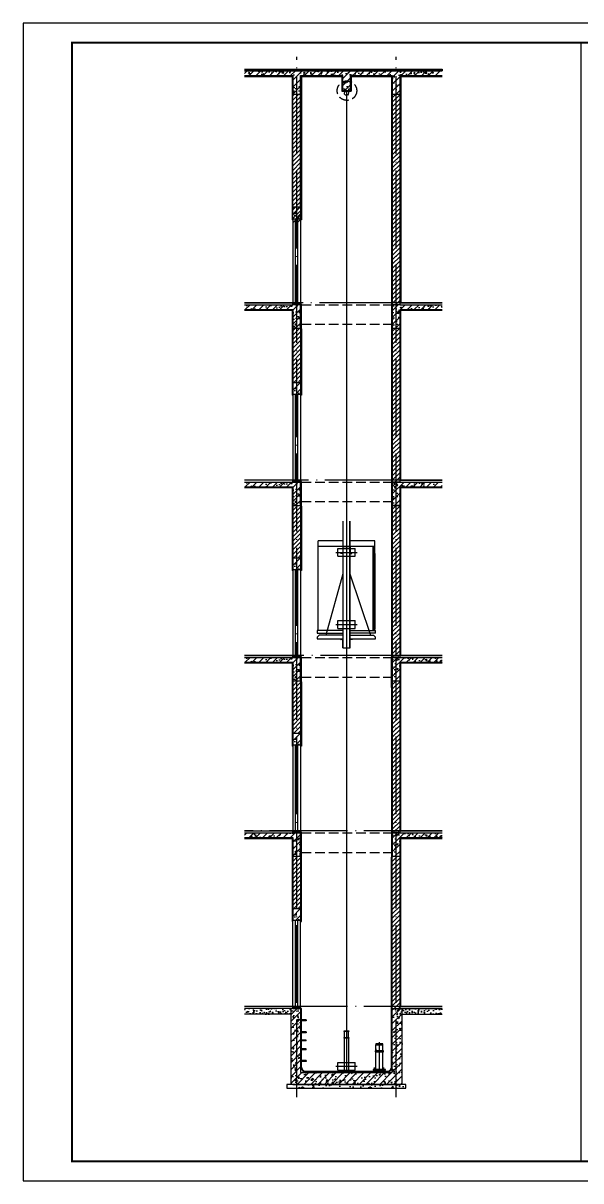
# Model space of a CAD drawing. Extents: x -1041549 to 749950, y -354245 to 17554.
# Drawn here: x 281977 to 296270, y -225679 to -195979 of the extents above; entities that cross this region are included whole.
import ezdxf

# ---------------------------------------------------------------- set-up
doc = ezdxf.new("R2010")
doc.units = 0
doc.header["$LTSCALE"] = 1000
doc.header["$MEASUREMENT"] = 0
doc.linetypes.add('DASH', pattern=[0.35, 0.25, -0.1])
doc.linetypes.add('DOTE', pattern=[2.42, 2, -0.2, 0.02, -0.2])
for name, color, linetype in [('AXIS', 3, 'Continuous'), ('DOTE', 1, 'Continuous'), ('FIT', 1, 'Continuous'), ('PUB_TITLE', 4, 'Continuous'), ('WALL', 4, 'Continuous'), ('WINDOW', 3, 'Continuous'), ('立面细线', 6, 'Continuous')]:
    doc.layers.add(name, color=color, linetype=linetype)
pattern_1 = [(45, (377179.43, -241658.64), (-88.38835, 88.38835), []), (50, (377179.43, -241658.64), (358.6301, -31.3761), [37.5, -412.5]), (355, (377179.43, -241658.64), (-69.3757, 376.096), [30, -330]), (100.4514, (377209.3, -241661.26), (289.2547, 344.7198), [31.8701, -350.571]), (46.1842, (377179.43, -241558.64), (533.6205, -82.7595), [56.25, -618.75]), (96.6356, (377223.9, -241565.54), (467.3314, 487.059), [47.805, -525.8565]), (351.1842, (377179.4, -241558.64), (467.331, 487.0593), [45, -495]), (21, (377229.43, -241583.64), (298.4535, -201.3094), [37.5, -412.5]), (326, (377229.43, -241583.64), (121.6577, 362.575), [30, -330]), (71.4514, (377254.3, -241600.42), (420.1113, 161.2652), [31.8701, -350.571]), (37.5, (377179.43, -241658.64), (6.07993, 166.44693), [0, -326, 0, -335, 0, -331.25]), (7.5, (377179.43, -241658.64), (131.53477, 197.20586), [0, -191, 0, -318.5, 0, -126.25]), (327.5, (377067.93, -241658.64), (266.91122, -11.27744), [0, -125, 0, -390, 0, -517.5]), (317.5, (377017.93, -241658.64), (291.5931, 50.0525), [0, -162.5, 0, -259, 0, -367.5])]

# ---------------------------------------------------------------- blocks, each defined once
blk = doc.blocks.new('DG')
at = {"color": 6}
for p, q in [((62793, 8966), (62793, 8869)), ((62895, 8966), (62895, 8869))]:
    blk.add_line(p, q, dxfattribs=at)
for points in [[(62744, 8966), (62793, 8966)], [(62895, 8966), (62944, 8966)]]:
    blk.add_lwpolyline(points, dxfattribs=at)
blk.add_arc((62844, 8861), 51.8, 170.669, 9.331, dxfattribs=at)
blk = doc.blocks.new('A$Ca592a504')
at = {"layer": 'FIT', "color": 1}
for p, q in [((753, 24375), (753, 12702)), ((663, 13318), (663, 10068)), ((670, 10068), (670, 13318)), ((836, 10068), (836, 13318)), ((843, 13318), (843, 10068)), ((25, 10518), (25, 12818)), ((663, 12818), (25, 12818)), ((1481, 12818), (843, 12818)), ((1481, 12468), (1481, 12818)), ((663, 12668), (25, 12668)), ((478, 12518), (1025, 12518)), ((528, 12418), (528, 12618)), ((528, 12618), (978, 12618)), ((613, 12488), (613, 12508)), ((618, 12508), (613, 12508)), ((663, 12488), (613, 12488)), ((618, 12493), (618, 12508)), ((656, 12493), (618, 12493)), ((850, 12668), (656, 12668)), ((656, 12668), (656, 12493)), ((843, 12663), (663, 12663)), ((753, 12702), (753, -788)), ((1481, 12668), (843, 12668)), ((843, 12488), (893, 12488)), ((850, 12668), (850, 12493)), ((850, 12493), (888, 12493)), ((888, 12493), (888, 12508)), ((888, 12508), (893, 12508)), ((893, 12488), (893, 12508)), ((978, 12418), (978, 12618)), ((1436, 10518), (1436, 12668)), ((1451, 10538), (1451, 12668)), ((1481, 12488), (1481, 10538)), ((528, 12418), (978, 12418)), ((663, 11968), (226, 10398)), ((843, 11968), (1365, 10398)), ((528, 10568), (528, 10768)), ((528, 10768), (978, 10768)), ((978, 10568), (978, 10768)), ((0, 10518), (0, 10448)), ((663, 10518), (0, 10518)), ((0, 10448), (663, 10448)), ((50, 10398), (0, 10348)), ((663, 10398), (50, 10398)), ((478, 10668), (1025, 10668)), ((528, 10568), (978, 10568)), ((843, 10518), (1496, 10518)), ((1496, 10448), (843, 10448)), ((843, 10398), (1446, 10398)), ((1446, 10398), (1496, 10348)), ((1481, 10538), (1451, 10538)), ((1496, 10448), (1496, 10518)), ((0, 10348), (0, 10298)), ((0, 10298), (663, 10298)), ((613, 10298), (613, 10278)), ((618, 10278), (613, 10278)), ((618, 10293), (618, 10278)), ((656, 10293), (618, 10293)), ((656, 10068), (656, 10293)), ((843, 10298), (1496, 10298)), ((850, 10068), (850, 10293)), ((850, 10293), (888, 10293)), ((888, 10293), (888, 10278)), ((888, 10278), (893, 10278)), ((893, 10298), (893, 10278)), ((1496, 10298), (1496, 10348)), ((656, 10068), (850, 10068)), ((663, 10073), (843, 10073)), ((693, 228), (693, 243)), ((693, 243), (813, 243)), ((813, 228), (693, 228)), ((693, 73), (813, 73)), ((693, 58), (693, 73)), ((813, 58), (693, 58)), ((698, 58), (698, -782)), ((706, 73), (706, 228)), ((797, 228), (797, 73)), ((808, 58), (808, -782)), ((813, 243), (813, 228)), ((813, 73), (813, 58)), ((528, -764), (528, -564)), ((528, -564), (978, -564)), ((978, -764), (978, -564)), ((478, -664), (1025, -664)), ((528, -764), (978, -764)), ((653, -782), (653, -772)), ((653, -772), (853, -772)), ((853, -782), (653, -782)), ((853, -772), (853, -782))]:
    blk.add_line(p, q, dxfattribs=at)

msp = doc.modelspace()

# ---------------------------------------------------------------- hatches: boundary and pattern name
h = msp.add_hatch()
h.set_pattern_fill('钢筋混凝土', color=8, scale=50)
h.set_pattern_definition([(45, (-69678.35, -225.45), (-88.388348, 88.388348), []), (50, (-69678.35, -225.45), (358.6301, -31.37607), [37.5, -412.5]), (355, (-69678.35, -225.45), (-69.37567, 376.09607), [30, -330]), (100.4514, (-69648.46, -228.06), (289.2547, 344.71977), [31.8701, -350.57106]), (46.1842, (-69678.35, -125.45), (533.62052, -82.7595), [56.25, -618.75]), (96.6356, (-69633.9, -132.34), (467.33135, 487.05894), [47.80514, -525.8565]), (351.1842, (-69678.35, -125.45), (467.331, 487.0593), [45, -495]), (21, (-69628.35, -150.45), (298.45353, -201.30945), [37.5, -412.5]), (326, (-69628.35, -150.45), (121.65767, 362.57502), [30, -330]), (71.4514, (-69603.47, -167.22), (420.1113, 161.26525), [31.8701, -350.57106]), (37.5, (-69678.35, -225.45), (6.079928, 166.446927), [0, -326, 0, -335, 0, -331.25]), (7.5, (-69678.35, -225.45), (131.53477, 197.205856), [0, -191, 0, -318.5, 0, -126.25]), (327.5, (-69789.85, -225.45), (266.91122, -11.277436), [0, -125, 0, -390, 0, -517.5]), (317.5, (-69839.85, -225.45), (291.59308, 50.05249), [0, -162.5, 0, -259, 0, -367.5])])
h.paths.add_polyline_path([(289087.7, -197323.7), (290162.7, -197323.7), (290162.7, -197703.7), (290362.7, -197703.7), (290362.7, -197323.7), (291437.7, -197323.7), (291437.7, -197803.9), (291637.7, -197803.9), (291637.7, -197323.7), (292711.7, -197323.7), (292711.7, -197203.7), (287650.5, -197203.7), (287650.5, -197323.9), (288887.7, -197323.9), (288887.7, -197803.9), (289087.7, -197803.9)])
h = msp.add_hatch()
h.set_pattern_fill('ANSI31', color=8, scale=50)
h.set_pattern_definition([(45, (63410.38, -218125.394), (-56.1266, 56.1266), [])])
h.paths.add_polyline_path([(289087.7, -197803.9), (288887.7, -197803.9), (288887.7, -201103.7), (289087.7, -201103.7)])
h = msp.add_hatch()
h.set_pattern_fill('ANSI31', color=8, scale=50)
h.set_pattern_definition([(45, (377329.43, -241658.64), (-56.1266, 56.1266), [])])
h.paths.add_polyline_path([(291437.7, -203203.7), (291637.7, -203203.7), (291637.7, -197803.9), (291437.7, -197803.9)])
h = msp.add_hatch()
h.set_pattern_fill('钢筋混凝土', color=8, scale=50)
h.set_pattern_definition([(45, (374779.43, -222658.64), (-88.38835, 88.38835), []), (50, (374779.43, -222658.64), (358.6301, -31.3761), [37.5, -412.5]), (355, (374779.43, -222658.64), (-69.3757, 376.096), [30, -330]), (100.4514, (374809.3, -222661.26), (289.2547, 344.7198), [31.8701, -350.571]), (46.1842, (374779.43, -222558.64), (533.6205, -82.7595), [56.25, -618.75]), (96.6356, (374823.9, -222565.54), (467.3314, 487.059), [47.805, -525.8565]), (351.1842, (374779.4, -222558.64), (467.331, 487.0593), [45, -495]), (21, (374829.43, -222583.64), (298.4535, -201.3094), [37.5, -412.5]), (326, (374829.43, -222583.64), (121.6577, 362.575), [30, -330]), (71.4514, (374854.3, -222600.42), (420.1113, 161.2652), [31.8701, -350.571]), (37.5, (374779.43, -222658.64), (6.07993, 166.44693), [0, -326, 0, -335, 0, -331.25]), (7.5, (374779.43, -222658.64), (131.53477, 197.20586), [0, -191, 0, -318.5, 0, -126.25]), (327.5, (374667.93, -222658.64), (266.91122, -11.27744), [0, -125, 0, -390, 0, -517.5]), (317.5, (374617.93, -222658.64), (291.5931, 50.0525), [0, -162.5, 0, -259, 0, -367.5])])
h.paths.add_polyline_path([(289087.7, -200703.7), (288887.7, -200703.7), (288887.7, -201003.7), (289087.7, -201003.7)])
h = msp.add_hatch()
h.set_pattern_fill('钢筋混凝土', color=8, scale=50)
h.set_pattern_definition([(45, (377179.43, -232608.64), (-88.38835, 88.38835), []), (50, (377179.43, -232608.64), (358.6301, -31.3761), [37.5, -412.5]), (355, (377179.43, -232608.64), (-69.3757, 376.096), [30, -330]), (100.4514, (377209.3, -232611.26), (289.2547, 344.7198), [31.8701, -350.571]), (46.1842, (377179.43, -232508.64), (533.6205, -82.7595), [56.25, -618.75]), (96.6356, (377223.9, -232515.54), (467.3314, 487.059), [47.805, -525.8565]), (351.1842, (377179.4, -232508.64), (467.331, 487.0593), [45, -495]), (21, (377229.43, -232533.64), (298.4535, -201.3094), [37.5, -412.5]), (326, (377229.43, -232533.64), (121.6577, 362.575), [30, -330]), (71.4514, (377254.3, -232550.42), (420.1113, 161.2652), [31.8701, -350.571]), (37.5, (377179.43, -232608.64), (6.07993, 166.44693), [0, -326, 0, -335, 0, -331.25]), (7.5, (377179.43, -232608.64), (131.53477, 197.20586), [0, -191, 0, -318.5, 0, -126.25]), (327.5, (377067.93, -232608.64), (266.91122, -11.27744), [0, -125, 0, -390, 0, -517.5]), (317.5, (377017.93, -232608.64), (291.5931, 50.0525), [0, -162.5, 0, -259, 0, -367.5])])
h.paths.add_polyline_path([(289087.7, -203203.7), (288887.7, -203203.7), (287650.5, -203203.7), (287650.5, -203323.7), (288887.7, -203323.7), (288887.7, -203803.7), (289087.7, -203803.7)])
h = msp.add_hatch()
h.set_pattern_fill('ANSI32', color=8, scale=8)
h.set_pattern_definition([(45, (1447466.217, -483715.82), (-26.9407684, 26.9407684), []), (45, (1447484.178, -483715.82), (-26.9407684, 26.9407684), [])])
h.paths.add_polyline_path([(288887.7, -203153.7), (289087.7, -203153.7), (289087.7, -203185.7), (288887.7, -203185.7)])
h = msp.add_hatch()
h.set_pattern_fill('钢筋混凝土', color=8, scale=50)
h.set_pattern_definition([(45, (377329.43, -233608.64), (-88.38835, 88.38835), []), (50, (377329.43, -233608.64), (358.6301, -31.3761), [37.5, -412.5]), (355, (377329.43, -233608.64), (-69.3757, 376.096), [30, -330]), (100.4514, (377359.3, -233611.26), (289.2547, 344.7198), [31.8701, -350.571]), (46.1842, (377329.43, -233508.64), (533.6205, -82.7595), [56.25, -618.75]), (96.6356, (377373.9, -233515.54), (467.3314, 487.059), [47.805, -525.8565]), (351.1842, (377329.4, -233508.64), (467.331, 487.0593), [45, -495]), (21, (377379.43, -233533.64), (298.4535, -201.3094), [37.5, -412.5]), (326, (377379.43, -233533.64), (121.6577, 362.575), [30, -330]), (71.4514, (377404.3, -233550.42), (420.1113, 161.2652), [31.8701, -350.571]), (37.5, (377329.43, -233608.64), (6.07993, 166.44693), [0, -326, 0, -335, 0, -331.25]), (7.5, (377329.43, -233608.64), (131.53477, 197.20586), [0, -191, 0, -318.5, 0, -126.25]), (327.5, (377217.93, -233608.64), (266.91122, -11.27744), [0, -125, 0, -390, 0, -517.5]), (317.5, (377167.93, -233608.64), (291.5931, 50.0525), [0, -162.5, 0, -259, 0, -367.5])])
h.paths.add_polyline_path([(291637.7, -203323.7), (292711.7, -203323.7), (292711.7, -203203.7), (291637.7, -203203.7), (291437.7, -203203.7), (291437.7, -203803.7), (291637.7, -203803.7)])
h = msp.add_hatch()
h.set_pattern_fill('ANSI31', color=8, scale=50)
h.set_pattern_definition([(45, (63410.38, -224375.216), (-56.1266, 56.1266), [])])
h.paths.add_polyline_path([(289087.7, -203803.7), (288887.7, -203803.7), (288887.7, -205203.7), (289087.7, -205203.7)])
h = msp.add_hatch()
h.set_pattern_fill('ANSI31', color=8, scale=50)
h.set_pattern_definition([(45, (431613.29, -163616.3), (-56.1266, 56.1266), [])])
h.paths.add_polyline_path([(291437.7, -207753.7), (291637.7, -207753.7), (291637.7, -203803.7), (291437.7, -203803.7)])
h = msp.add_hatch()
h.set_pattern_fill('钢筋混凝土', color=8, scale=50)
h.set_pattern_definition([(45, (374779.43, -227158.64), (-88.38835, 88.38835), []), (50, (374779.43, -227158.64), (358.6301, -31.3761), [37.5, -412.5]), (355, (374779.43, -227158.64), (-69.3757, 376.096), [30, -330]), (100.4514, (374809.3, -227161.26), (289.2547, 344.7198), [31.8701, -350.571]), (46.1842, (374779.43, -227058.64), (533.6205, -82.7595), [56.25, -618.75]), (96.6356, (374823.9, -227065.54), (467.3314, 487.059), [47.805, -525.8565]), (351.1842, (374779.4, -227058.64), (467.331, 487.0593), [45, -495]), (21, (374829.43, -227083.64), (298.4535, -201.3094), [37.5, -412.5]), (326, (374829.43, -227083.64), (121.6577, 362.575), [30, -330]), (71.4514, (374854.3, -227100.42), (420.1113, 161.2652), [31.8701, -350.571]), (37.5, (374779.43, -227158.64), (6.07993, 166.44693), [0, -326, 0, -335, 0, -331.25]), (7.5, (374779.43, -227158.64), (131.53477, 197.20586), [0, -191, 0, -318.5, 0, -126.25]), (327.5, (374667.93, -227158.64), (266.91122, -11.27744), [0, -125, 0, -390, 0, -517.5]), (317.5, (374617.93, -227158.64), (291.5931, 50.0525), [0, -162.5, 0, -259, 0, -367.5])])
h.paths.add_polyline_path([(289087.7, -205203.7), (288887.7, -205203.7), (288887.7, -205503.7), (289087.7, -205503.7)])
h = msp.add_hatch()
h.set_pattern_fill('钢筋混凝土', color=8, scale=50)
h.set_pattern_definition([(45, (377179.43, -237158.64), (-88.38835, 88.38835), []), (50, (377179.43, -237158.64), (358.6301, -31.3761), [37.5, -412.5]), (355, (377179.43, -237158.64), (-69.3757, 376.096), [30, -330]), (100.4514, (377209.3, -237161.26), (289.2547, 344.7198), [31.8701, -350.571]), (46.1842, (377179.43, -237058.64), (533.6205, -82.7595), [56.25, -618.75]), (96.6356, (377223.9, -237065.54), (467.3314, 487.059), [47.805, -525.8565]), (351.1842, (377179.4, -237058.64), (467.331, 487.0593), [45, -495]), (21, (377229.43, -237083.64), (298.4535, -201.3094), [37.5, -412.5]), (326, (377229.43, -237083.64), (121.6577, 362.575), [30, -330]), (71.4514, (377254.3, -237100.42), (420.1113, 161.2652), [31.8701, -350.571]), (37.5, (377179.43, -237158.64), (6.07993, 166.44693), [0, -326, 0, -335, 0, -331.25]), (7.5, (377179.43, -237158.64), (131.53477, 197.20586), [0, -191, 0, -318.5, 0, -126.25]), (327.5, (377067.93, -237158.64), (266.91122, -11.27744), [0, -125, 0, -390, 0, -517.5]), (317.5, (377017.93, -237158.64), (291.5931, 50.0525), [0, -162.5, 0, -259, 0, -367.5])])
h.paths.add_polyline_path([(289087.7, -207753.7), (288887.7, -207753.7), (287650.5, -207753.7), (287650.5, -207873.7), (288887.7, -207873.7), (288887.7, -208353.7), (289087.7, -208353.7)])
h = msp.add_hatch()
h.set_pattern_fill('ANSI32', color=8, scale=8)
h.set_pattern_definition([(45, (1447466.217, -488265.82), (-26.9407684, 26.9407684), []), (45, (1447484.178, -488265.82), (-26.9407684, 26.9407684), [])])
h.paths.add_polyline_path([(288887.7, -207703.7), (289087.7, -207703.7), (289087.7, -207735.7), (288887.7, -207735.7)])
h = msp.add_hatch()
h.set_pattern_fill('钢筋混凝土', color=8, scale=50)
h.set_pattern_definition([(45, (377329.43, -238658.64), (-88.38835, 88.38835), []), (50, (377329.43, -238658.64), (358.6301, -31.3761), [37.5, -412.5]), (355, (377329.43, -238658.64), (-69.3757, 376.096), [30, -330]), (100.4514, (377359.3, -238661.26), (289.2547, 344.7198), [31.8701, -350.571]), (46.1842, (377329.43, -238558.64), (533.6205, -82.7595), [56.25, -618.75]), (96.6356, (377373.9, -238565.54), (467.3314, 487.059), [47.805, -525.8565]), (351.1842, (377329.4, -238558.64), (467.331, 487.0593), [45, -495]), (21, (377379.43, -238583.64), (298.4535, -201.3094), [37.5, -412.5]), (326, (377379.43, -238583.64), (121.6577, 362.575), [30, -330]), (71.4514, (377404.3, -238600.42), (420.1113, 161.2652), [31.8701, -350.571]), (37.5, (377329.43, -238658.64), (6.07993, 166.44693), [0, -326, 0, -335, 0, -331.25]), (7.5, (377329.43, -238658.64), (131.53477, 197.20586), [0, -191, 0, -318.5, 0, -126.25]), (327.5, (377217.93, -238658.64), (266.91122, -11.27744), [0, -125, 0, -390, 0, -517.5]), (317.5, (377167.93, -238658.64), (291.5931, 50.0525), [0, -162.5, 0, -259, 0, -367.5])])
h.paths.add_polyline_path([(291637.7, -207873.7), (292711.7, -207873.7), (292711.7, -207753.7), (291637.7, -207753.7), (291437.7, -207753.7), (291437.7, -208353.7), (291637.7, -208353.7)])
h = msp.add_hatch()
h.set_pattern_fill('ANSI31', color=8, scale=50)
h.set_pattern_definition([(45, (63410.38, -228875.216), (-56.1266, 56.1266), [])])
h.paths.add_polyline_path([(289087.7, -208353.7), (288887.7, -208353.7), (288887.7, -209703.7), (289087.7, -209703.7)])
h = msp.add_hatch()
h.set_pattern_fill('ANSI31', color=8, scale=50)
h.set_pattern_definition([(45, (65960.38, -231425.216), (-56.1266, 56.1266), [])])
h.paths.add_polyline_path([(291637.7, -208353.7), (291437.7, -208353.7), (291437.7, -212253.7), (291637.7, -212253.7)])
h = msp.add_hatch()
h.set_pattern_fill('钢筋混凝土', color=8, scale=50)
h.set_pattern_definition([(45, (374779.43, -231658.64), (-88.38835, 88.38835), []), (50, (374779.43, -231658.64), (358.6301, -31.3761), [37.5, -412.5]), (355, (374779.43, -231658.64), (-69.3757, 376.096), [30, -330]), (100.4514, (374809.3, -231661.26), (289.2547, 344.7198), [31.8701, -350.571]), (46.1842, (374779.43, -231558.64), (533.6205, -82.7595), [56.25, -618.75]), (96.6356, (374823.9, -231565.54), (467.3314, 487.059), [47.805, -525.8565]), (351.1842, (374779.4, -231558.64), (467.331, 487.0593), [45, -495]), (21, (374829.43, -231583.64), (298.4535, -201.3094), [37.5, -412.5]), (326, (374829.43, -231583.64), (121.6577, 362.575), [30, -330]), (71.4514, (374854.3, -231600.42), (420.1113, 161.2652), [31.8701, -350.571]), (37.5, (374779.43, -231658.64), (6.07993, 166.44693), [0, -326, 0, -335, 0, -331.25]), (7.5, (374779.43, -231658.64), (131.53477, 197.20586), [0, -191, 0, -318.5, 0, -126.25]), (327.5, (374667.93, -231658.64), (266.91122, -11.27744), [0, -125, 0, -390, 0, -517.5]), (317.5, (374617.93, -231658.64), (291.5931, 50.0525), [0, -162.5, 0, -259, 0, -367.5])])
h.paths.add_polyline_path([(289087.7, -209703.7), (288887.7, -209703.7), (288887.7, -210003.7), (289087.7, -210003.7)])
h = msp.add_hatch()
h.set_pattern_fill('钢筋混凝土', color=8, scale=50)
h.set_pattern_definition(pattern_1)
h.paths.add_polyline_path([(289087.7, -212253.7), (288887.7, -212253.7), (287650.5, -212253.7), (287650.5, -212373.7), (288887.7, -212373.7), (288887.7, -212853.7), (289087.7, -212853.7)])
h = msp.add_hatch()
h.set_pattern_fill('ANSI32', color=8, scale=8)
h.set_pattern_definition([(45, (1447466.217, -492765.82), (-26.9407684, 26.9407684), []), (45, (1447484.178, -492765.82), (-26.9407684, 26.9407684), [])])
h.paths.add_polyline_path([(288887.7, -212203.7), (289087.7, -212203.7), (289087.7, -212235.7), (288887.7, -212235.7)])
h = msp.add_hatch()
h.set_pattern_fill('钢筋混凝土', color=8, scale=50)
h.set_pattern_definition([(45, (377329.43, -237158.64), (-88.38835, 88.38835), []), (50, (377329.43, -237158.64), (358.6301, -31.3761), [37.5, -412.5]), (355, (377329.43, -237158.64), (-69.3757, 376.096), [30, -330]), (100.4514, (377359.3, -237161.26), (289.2547, 344.7198), [31.8701, -350.571]), (46.1842, (377329.43, -237058.64), (533.6205, -82.7595), [56.25, -618.75]), (96.6356, (377373.9, -237065.54), (467.3314, 487.059), [47.805, -525.8565]), (351.1842, (377329.4, -237058.64), (467.331, 487.0593), [45, -495]), (21, (377379.43, -237083.64), (298.4535, -201.3094), [37.5, -412.5]), (326, (377379.43, -237083.64), (121.6577, 362.575), [30, -330]), (71.4514, (377404.3, -237100.42), (420.1113, 161.2652), [31.8701, -350.571]), (37.5, (377329.43, -237158.64), (6.07993, 166.44693), [0, -326, 0, -335, 0, -331.25]), (7.5, (377329.43, -237158.64), (131.53477, 197.20586), [0, -191, 0, -318.5, 0, -126.25]), (327.5, (377217.93, -237158.64), (266.91122, -11.27744), [0, -125, 0, -390, 0, -517.5]), (317.5, (377167.93, -237158.64), (291.5931, 50.0525), [0, -162.5, 0, -259, 0, -367.5])])
h.paths.add_polyline_path([(291437.7, -212853.7), (291637.7, -212853.7), (291637.7, -212373.7), (292711.7, -212373.7), (292711.7, -212253.7), (291637.7, -212253.7), (291437.7, -212253.7)])
h = msp.add_hatch()
h.set_pattern_fill('ANSI31', color=8, scale=50)
h.set_pattern_definition([(45, (63410.38, -233375.216), (-56.1266, 56.1266), [])])
h.paths.add_polyline_path([(289087.7, -212853.7), (288887.7, -212853.7), (288887.7, -214203.7), (289087.7, -214203.7)])
h = msp.add_hatch()
h.set_pattern_fill('ANSI31', color=8, scale=50)
h.set_pattern_definition([(45, (65960.38, -235925.216), (-56.1266, 56.1266), [])])
h.paths.add_polyline_path([(291637.7, -212853.7), (291437.7, -212853.7), (291437.7, -216753.7), (291637.7, -216753.7)])
h = msp.add_hatch()
h.set_pattern_fill('钢筋混凝土', color=8, scale=50)
h.set_pattern_definition([(45, (374779.43, -236158.64), (-88.38835, 88.38835), []), (50, (374779.43, -236158.64), (358.6301, -31.3761), [37.5, -412.5]), (355, (374779.43, -236158.64), (-69.3757, 376.096), [30, -330]), (100.4514, (374809.3, -236161.26), (289.2547, 344.7198), [31.8701, -350.571]), (46.1842, (374779.43, -236058.64), (533.6205, -82.7595), [56.25, -618.75]), (96.6356, (374823.9, -236065.54), (467.3314, 487.059), [47.805, -525.8565]), (351.1842, (374779.4, -236058.64), (467.331, 487.0593), [45, -495]), (21, (374829.43, -236083.64), (298.4535, -201.3094), [37.5, -412.5]), (326, (374829.43, -236083.64), (121.6577, 362.575), [30, -330]), (71.4514, (374854.3, -236100.42), (420.1113, 161.2652), [31.8701, -350.571]), (37.5, (374779.43, -236158.64), (6.07993, 166.44693), [0, -326, 0, -335, 0, -331.25]), (7.5, (374779.43, -236158.64), (131.53477, 197.20586), [0, -191, 0, -318.5, 0, -126.25]), (327.5, (374667.93, -236158.64), (266.91122, -11.27744), [0, -125, 0, -390, 0, -517.5]), (317.5, (374617.93, -236158.64), (291.5931, 50.0525), [0, -162.5, 0, -259, 0, -367.5])])
h.paths.add_polyline_path([(289087.7, -214203.7), (288887.7, -214203.7), (288887.7, -214503.7), (289087.7, -214503.7)])
h = msp.add_hatch()
h.set_pattern_fill('钢筋混凝土', color=8, scale=50)
h.set_pattern_definition(pattern_1)
h.paths.add_polyline_path([(288887.7, -217353.7), (289087.7, -217353.7), (289087.7, -216753.7), (288887.7, -216753.7), (287650.5, -216753.7), (287650.5, -216873.7), (288887.7, -216873.7)])
h = msp.add_hatch()
h.set_pattern_fill('ANSI32', color=8, scale=8)
h.set_pattern_definition([(45, (1447466.217, -497265.82), (-26.9407684, 26.9407684), []), (45, (1447484.178, -497265.82), (-26.9407684, 26.9407684), [])])
h.paths.add_polyline_path([(288887.7, -216703.7), (289087.7, -216703.7), (289087.7, -216735.7), (288887.7, -216735.7)])
h = msp.add_hatch()
h.set_pattern_fill('钢筋混凝土', color=8, scale=50)
h.set_pattern_definition([(45, (377329.43, -241658.64), (-88.38835, 88.38835), []), (50, (377329.43, -241658.64), (358.6301, -31.3761), [37.5, -412.5]), (355, (377329.43, -241658.64), (-69.3757, 376.096), [30, -330]), (100.4514, (377359.3, -241661.26), (289.2547, 344.7198), [31.8701, -350.571]), (46.1842, (377329.43, -241558.64), (533.6205, -82.7595), [56.25, -618.75]), (96.6356, (377373.9, -241565.54), (467.3314, 487.059), [47.805, -525.8565]), (351.1842, (377329.4, -241558.64), (467.331, 487.0593), [45, -495]), (21, (377379.43, -241583.64), (298.4535, -201.3094), [37.5, -412.5]), (326, (377379.43, -241583.64), (121.6577, 362.575), [30, -330]), (71.4514, (377404.3, -241600.42), (420.1113, 161.2652), [31.8701, -350.571]), (37.5, (377329.43, -241658.64), (6.07993, 166.44693), [0, -326, 0, -335, 0, -331.25]), (7.5, (377329.43, -241658.64), (131.53477, 197.20586), [0, -191, 0, -318.5, 0, -126.25]), (327.5, (377217.93, -241658.64), (266.91122, -11.27744), [0, -125, 0, -390, 0, -517.5]), (317.5, (377167.93, -241658.64), (291.5931, 50.0525), [0, -162.5, 0, -259, 0, -367.5])])
h.paths.add_polyline_path([(291437.7, -217353.7), (291637.7, -217353.7), (291637.7, -216873.7), (292711.7, -216873.7), (292711.7, -216753.7), (291637.7, -216753.7), (291437.7, -216753.7)])
h = msp.add_hatch()
h.set_pattern_fill('ANSI31', color=8, scale=50)
h.set_pattern_definition([(45, (63410.38, -237875.216), (-56.1266, 56.1266), [])])
h.paths.add_polyline_path([(289087.7, -217353.7), (288887.7, -217353.7), (288887.7, -218703.7), (289087.7, -218703.7)])
h = msp.add_hatch()
h.set_pattern_fill('ANSI31', color=8, scale=50)
h.set_pattern_definition([(45, (65960.38, -237875.216), (-56.1266, 56.1266), [])])
h.paths.add_polyline_path([(291637.7, -217353.7), (291437.7, -217353.7), (291437.7, -221253.7), (291637.7, -221253.7)])
h = msp.add_hatch()
h.set_pattern_fill('钢筋混凝土', color=8, scale=50)
h.set_pattern_definition([(45, (374779.43, -240658.64), (-88.38835, 88.38835), []), (50, (374779.43, -240658.64), (358.6301, -31.3761), [37.5, -412.5]), (355, (374779.43, -240658.64), (-69.3757, 376.096), [30, -330]), (100.4514, (374809.3, -240661.26), (289.2547, 344.7198), [31.8701, -350.571]), (46.1842, (374779.43, -240558.64), (533.6205, -82.7595), [56.25, -618.75]), (96.6356, (374823.9, -240565.54), (467.3314, 487.059), [47.805, -525.8565]), (351.1842, (374779.4, -240558.64), (467.331, 487.0593), [45, -495]), (21, (374829.43, -240583.64), (298.4535, -201.3094), [37.5, -412.5]), (326, (374829.43, -240583.64), (121.6577, 362.575), [30, -330]), (71.4514, (374854.3, -240600.42), (420.1113, 161.2652), [31.8701, -350.571]), (37.5, (374779.43, -240658.64), (6.07993, 166.44693), [0, -326, 0, -335, 0, -331.25]), (7.5, (374779.43, -240658.64), (131.53477, 197.20586), [0, -191, 0, -318.5, 0, -126.25]), (327.5, (374667.93, -240658.64), (266.91122, -11.27744), [0, -125, 0, -390, 0, -517.5]), (317.5, (374617.93, -240658.64), (291.5931, 50.0525), [0, -162.5, 0, -259, 0, -367.5])])
h.paths.add_polyline_path([(289087.7, -218703.7), (288887.7, -218703.7), (288887.7, -219003.7), (289087.7, -219003.7)])
h = msp.add_hatch()
h.set_pattern_fill('混凝土', color=8, scale=30)
h.set_pattern_definition([(50, (377179.43, -240658.64), (215.17805, -18.82564), [22.5, -247.5]), (355, (377179.43, -240658.64), (-41.6254, 225.65764), [18, -198]), (100.4514, (377197.36, -240660.2), (173.5528, 206.83186), [19.12206, -210.34263]), (46.1842, (377179.43, -240598.64), (320.1723, -49.6557), [33.75, -371.25]), (96.6356, (377206.1, -240602.78), (280.3988, 292.2354), [28.6831, -315.5139]), (351.1842, (377179.43, -240598.64), (280.3986, 292.2356), [27, -297]), (21, (377209.43, -240613.64), (179.0721, -120.78567), [22.5, -247.5]), (326, (377209.43, -240613.64), (72.9946, 217.545), [18, -198]), (71.4514, (377224.35, -240623.7), (252.0668, 96.75915), [19.12206, -210.34263]), (37.5, (377179.43, -240658.64), (3.647957, 99.868156), [0, -195.6, 0, -201, 0, -198.75]), (7.5, (377179.43, -240658.64), (78.92086, 118.32351), [0, -114.6, 0, -191.1, 0, -75.75]), (327.5, (377112.53, -240658.64), (160.14673, -6.76646), [0, -75, 0, -234, 0, -310.5]), (317.5, (377082.53, -240658.64), (174.95585, 30.0315), [0, -97.5, 0, -155.4, 0, -220.5])])
h.paths.add_polyline_path([(287650.5, -221253.7), (287650.5, -221403.7), (288887.7, -221403.7), (288887.7, -221253.7)])
h = msp.add_hatch()
h.set_pattern_fill('钢筋混凝土', color=8, scale=50)
h.set_pattern_definition([(45, (377329.43, -240758.64), (-88.38835, 88.38835), []), (50, (377329.43, -240758.64), (358.6301, -31.3761), [37.5, -412.5]), (355, (377329.43, -240758.64), (-69.3757, 376.096), [30, -330]), (100.4514, (377359.3, -240761.26), (289.2547, 344.7198), [31.8701, -350.571]), (46.1842, (377329.43, -240658.64), (533.6205, -82.7595), [56.25, -618.75]), (96.6356, (377373.9, -240665.54), (467.3314, 487.059), [47.805, -525.8565]), (351.1842, (377329.4, -240658.64), (467.331, 487.0593), [45, -495]), (21, (377379.43, -240683.64), (298.4535, -201.3094), [37.5, -412.5]), (326, (377379.43, -240683.64), (121.6577, 362.575), [30, -330]), (71.4514, (377404.3, -240700.42), (420.1113, 161.2652), [31.8701, -350.571]), (37.5, (377329.43, -240758.64), (6.07993, 166.44693), [0, -326, 0, -335, 0, -331.25]), (7.5, (377329.43, -240758.64), (131.53477, 197.20586), [0, -191, 0, -318.5, 0, -126.25]), (327.5, (377217.93, -240758.64), (266.91122, -11.27744), [0, -125, 0, -390, 0, -517.5]), (317.5, (377167.93, -240758.64), (291.5931, 50.0525), [0, -162.5, 0, -259, 0, -367.5])])
h.paths.add_polyline_path([(291687.7, -221253.7), (291437.7, -221253.7), (291437.7, -222903.7), (289087.7, -222903.7), (289087.7, -221253.7), (288837.7, -221253.7), (288837.7, -223203.7), (291687.7, -223203.7)])
h = msp.add_hatch()
h.set_pattern_fill('ANSI32', color=8, scale=8)
h.set_pattern_definition([(45, (1447466.217, -501765.82), (-26.9407684, 26.9407684), []), (45, (1447484.178, -501765.82), (-26.9407684, 26.9407684), [])])
h.paths.add_polyline_path([(288887.7, -221203.7), (289087.7, -221203.7), (289087.7, -221235.7), (288887.7, -221235.7)])
h = msp.add_hatch()
h.set_pattern_fill('混凝土', color=8, scale=30)
h.set_pattern_definition([(50, (377329.43, -240658.64), (215.17805, -18.82564), [22.5, -247.5]), (355, (377329.43, -240658.64), (-41.6254, 225.65764), [18, -198]), (100.4514, (377347.36, -240660.2), (173.5528, 206.83186), [19.12206, -210.34263]), (46.1842, (377329.43, -240598.64), (320.1723, -49.6557), [33.75, -371.25]), (96.6356, (377356.1, -240602.78), (280.3988, 292.2354), [28.6831, -315.5139]), (351.1842, (377329.43, -240598.64), (280.3986, 292.2356), [27, -297]), (21, (377359.43, -240613.64), (179.0721, -120.78567), [22.5, -247.5]), (326, (377359.43, -240613.64), (72.9946, 217.545), [18, -198]), (71.4514, (377374.35, -240623.7), (252.0668, 96.75915), [19.12206, -210.34263]), (37.5, (377329.43, -240658.64), (3.647957, 99.868156), [0, -195.6, 0, -201, 0, -198.75]), (7.5, (377329.43, -240658.64), (78.92086, 118.32351), [0, -114.6, 0, -191.1, 0, -75.75]), (327.5, (377262.53, -240658.64), (160.14673, -6.76646), [0, -75, 0, -234, 0, -310.5]), (317.5, (377232.53, -240658.64), (174.95585, 30.0315), [0, -97.5, 0, -155.4, 0, -220.5])])
h.paths.add_polyline_path([(292711.7, -221403.7), (292711.7, -221253.7), (291637.7, -221253.7), (291637.7, -221403.7)])
h = msp.add_hatch()
h.set_pattern_fill('混凝土', color=8, scale=50)
h.set_pattern_definition([(50, (-698492.8, -317181.56), (358.63009, -31.37607), [37.5, -412.5]), (355, (-698492.8, -317181.56), (-69.37567, 376.09607), [30, -330]), (100.4514, (-698462.9, -317184.17), (289.25469, 344.71977), [31.8701, -350.57106]), (46.1842, (-698492.8, -317081.56), (533.62052, -82.7595), [56.25, -618.75]), (96.6356, (-698448.33, -317088.45), (467.33135, 487.05894), [47.80514, -525.8565]), (351.1842, (-698492.8, -317081.56), (467.33097, 487.0593), [45, -495]), (21, (-698442.8, -317106.56), (298.45353, -201.309445), [37.5, -412.5]), (326, (-698442.8, -317106.56), (121.65767, 362.57502), [30, -330]), (71.4514, (-698417.93, -317123.33), (420.11131, 161.26525), [31.8701, -350.57106]), (37.5, (-698492.8, -317181.56), (6.079928, 166.446927), [0, -326, 0, -335, 0, -331.25]), (7.5, (-698492.8, -317181.56), (131.53477, 197.205856), [0, -191, 0, -318.5, 0, -126.25]), (327.5, (-698604.3, -317181.56), (266.911218, -11.277436), [0, -125, 0, -390, 0, -517.5]), (317.5, (-698654.3, -317181.56), (291.593085, 50.05249), [0, -162.5, 0, -259, 0, -367.5])])
h.paths.add_polyline_path([(288937.7, -223203.7), (291737.7, -223203.7), (291737.7, -223303.7), (288937.7, -223303.7)])

# ---------------------------------------------------------------- linework, layer by layer
at = {"color": 8}
for p, q in [((296269.8, -196479.3), (296269.8, -225179.3)), ((292711.7, -197163.7), (292711.7, -197203.7)), ((287650.5, -197343.9), (288867.7, -197343.9)), ((288867.6, -197343.9), (288867.6, -201023.7)), ((289107.7, -197343.7), (289107.7, -201023.7)), ((289107.7, -197343.7), (290142.7, -197343.7)), ((290142.7, -197343.7), (290142.7, -197723.7)), ((290382.7, -197343.7), (290382.7, -197723.7)), ((290382.7, -197343.7), (291417.7, -197343.7)), ((291417.7, -197343.7), (291417.7, -203183.7)), ((291657.7, -197343.7), (291657.7, -203153.7)), ((291657.7, -197343.7), (292711.7, -197343.7)), ((290142.7, -197723.7), (290382.7, -197723.7)), ((288887.7, -201023.7), (288867.7, -201023.7)), ((289107.7, -201023.7), (289087.7, -201023.7)), ((287650.5, -203153.7), (288887.7, -203153.7)), ((288867.6, -203343.7), (288867.5, -205523.7)), ((289107.7, -203823.7), (289107.7, -203183.7)), ((289107.7, -203183.7), (289107.7, -203183.7)), ((291417.7, -203183.7), (291417.7, -203823.7)), ((291417.7, -203183.7), (291417.7, -203183.7)), ((291637.7, -203153.7), (292711.7, -203153.7)), ((291657.7, -207703.7), (291657.7, -203343.7)), ((291657.7, -203343.7), (292711.7, -203343.7)), ((289107.7, -203823.7), (289107.7, -205523.7)), ((289107.7, -203823.7), (289107.7, -203823.7)), ((291417.7, -203823.7), (291417.7, -206973.7)), ((288887.7, -205523.7), (288867.7, -205523.7)), ((289107.7, -205523.7), (289087.7, -205523.7)), ((291417.7, -206973.7), (291417.7, -207733.7)), ((288887.7, -207703.7), (287650.5, -207703.7)), ((288867.7, -207893.7), (288867.7, -210023.7)), ((291417.7, -207733.7), (291417.7, -207733.7)), ((291417.7, -207733.7), (291417.7, -208373.7)), ((291637.7, -207703.7), (292711.7, -207703.7)), ((289107.7, -208373.7), (289107.7, -210023.7)), ((291417.7, -208373.7), (291417.7, -208373.7)), ((291417.7, -208373.7), (291417.7, -212233.7)), ((288887.7, -210023.7), (288867.7, -210023.7)), ((289107.7, -210023.7), (289087.7, -210023.7)), ((287650.5, -212203.7), (288887.7, -212203.7)), ((289107.7, -212233.7), (289087.7, -212233.7)), ((289107.7, -212873.7), (289107.7, -212233.7)), ((291417.7, -212233.7), (291417.7, -212873.7)), ((291417.7, -212233.7), (291417.7, -212233.7)), ((291417.7, -212233.7), (291417.7, -212233.7)), ((291417.7, -213023.7), (291417.7, -212233.7)), ((291417.7, -213023.7), (291417.7, -212233.7)), ((291637.7, -212203.7), (292711.7, -212203.7)), ((291657.7, -216703.7), (291657.7, -212393.7)), ((289107.7, -212873.7), (289107.7, -214523.7)), ((289107.7, -212873.7), (289107.7, -212873.7)), ((291417.7, -212873.7), (291417.7, -212873.7)), ((291417.7, -212873.7), (291417.7, -216753.7)), ((291417.7, -213023.7), (291417.7, -213023.7)), ((288887.7, -214523.7), (288867.7, -214523.7)), ((289107.7, -214523.7), (289087.7, -214523.7)), ((287650.5, -216703.7), (288887.7, -216703.7)), ((289107.7, -216733.7), (289087.7, -216733.7)), ((289107.7, -217373.7), (289107.7, -216733.7)), ((291417.7, -216733.7), (291417.7, -217373.7)), ((291417.7, -216733.7), (291437.7, -216733.7)), ((291637.7, -216703.7), (292711.7, -216703.7)), ((291657.7, -216893.7), (292711.7, -216893.7)), ((291657.7, -221203.7), (291657.7, -216893.7)), ((291417.7, -217373.7), (291417.7, -217373.7)), ((291417.7, -221233.7), (291417.7, -217373.7)), ((289107.7, -222783.7), (289107.7, -221253.7)), ((291417.7, -222783.7), (291417.7, -221233.7)), ((291637.7, -221203.7), (292711.7, -221203.7)), ((289207.7, -222863.7), (291317.7, -222863.7)), ((289207.7, -222883.7), (291317.7, -222883.7))]:
    msp.add_line(p, q, dxfattribs=at)
at = {"color": 8, "linetype": 'DASH'}
for p, q in [((289107.7, -203203.7), (291417.7, -203203.7)), ((289107.7, -203703.7), (291417.7, -203703.7)), ((289107.7, -207753.7), (291417.7, -207753.7)), ((289107.7, -208253.7), (291417.7, -208253.7)), ((289107.7, -212253.7), (291417.7, -212253.7)), ((289107.7, -212753.7), (291417.7, -212753.7)), ((289107.7, -216753.7), (291417.7, -216753.7)), ((289107.7, -217253.7), (291417.7, -217253.7))]:
    msp.add_line(p, q, dxfattribs=at)
at = {"color": 8}
for points in [[(287650.5, -197163.7), (292711.7, -197163.7)], [(287650.5, -197183.7), (292711.7, -197183.7)], [(287650.5, -203343.7), (288867.6, -203343.7)], [(287650.5, -207893.7), (288867.7, -207893.7)], [(289107.7, -208373.7), (289107.7, -208373.7), (289107.7, -207733.7), (289087.7, -207733.7)], [(291657.7, -212203.7), (291657.7, -207893.7), (292711.7, -207893.7)], [(287650.5, -212393.7), (288867.7, -212393.7), (288867.7, -214523.7)], [(291657.7, -212393.7), (292711.7, -212393.7)], [(287650.5, -216893.7), (288867.7, -216893.7), (288867.7, -219023.7), (288887.7, -219023.7)], [(289087.7, -219023.7), (289107.7, -219023.7), (289107.7, -217373.7), (289107.7, -217373.7)], [(288887.7, -221203.7), (287650.5, -221203.7)]]:
    msp.add_lwpolyline(points, dxfattribs=at)
for points in [[(289087.7, -212203.7), (288887.7, -212203.7), (288887.7, -212253.7), (289087.7, -212253.7)], [(289087.7, -216703.7), (288887.7, -216703.7), (288887.7, -216753.7), (289087.7, -216753.7)], [(289087.7, -221203.7), (288887.7, -221203.7), (288887.7, -221253.7), (289087.7, -221253.7)], [(288737.7, -223303.7), (291787.7, -223303.7), (291787.7, -223203.7), (288737.7, -223203.7)]]:
    msp.add_lwpolyline(points, close=True)
for points in [[(288887.7, -221253.7), (287650.5, -221253.7)], [(291437.7, -221253.7), (292711.7, -221253.7)], [(288837.7, -221403.7), (287650.5, -221403.7)], [(291687.7, -221403.7), (292711.7, -221403.7)]]:
    msp.add_lwpolyline(points)
at = {"const_width": 50}
msp.add_lwpolyline([(289087.7, -221253.7), (289087.7, -221253.7)], dxfattribs=at)
at = {"color": 8}
for centre, start, end in [((289207.7, -222763.7), 180, 270), ((289207.7, -222783.7), 180, 270), ((291317.7, -222763.7), 270, 0), ((291317.7, -222783.7), 270, 0)]:
    msp.add_arc(centre, 100, start, end, dxfattribs=at)
at = {"layer": 'AXIS', "linetype": 'DASH'}
msp.add_circle((290275.6, -197711.3), 250, dxfattribs=at)
at = {"layer": 'DOTE', "linetype": 'DOTE'}
for p, q in [((288987.7, -223536.5), (288987.7, -196839.3)), ((291537.7, -223536.5), (291537.7, -196839.3)), ((291570.9, -203153.7), (287650.5, -203153.7)), ((292711.7, -203153.7), (291437.7, -203153.7)), ((291710.7, -207703.7), (287650.5, -207703.7)), ((292711.7, -207703.7), (291437.7, -207703.7)), ((291593.9, -212203.7), (287650.5, -212203.7)), ((292711.7, -212203.7), (291437.7, -212203.7)), ((292711.7, -216703.7), (287650.5, -216703.7)), ((292711.7, -221203.7), (287650.5, -221203.7))]:
    msp.add_line(p, q, dxfattribs=at)
at = {"layer": 'FIT', "color": 1}
for p, q in [((289232.8, -221544.7), (289087.7, -221544.7)), ((289232.8, -221544.7), (289232.8, -221574.7)), ((289232.8, -221574.7), (289087.7, -221574.7)), ((289232.8, -221854.5), (289087.7, -221854.5)), ((289232.8, -221854.5), (289232.8, -221884.5)), ((289232.8, -221884.5), (289087.7, -221884.5)), ((289232.8, -222068.7), (289087.7, -222068.7)), ((289232.8, -222088.7), (289087.7, -222088.7)), ((289232.8, -222088.7), (289232.8, -222068.7)), ((291104, -222124.8), (291104, -222883.7)), ((289232.8, -222288.7), (289087.7, -222288.7)), ((289232.8, -222318.7), (289087.7, -222318.7)), ((289232.8, -222318.7), (289232.8, -222288.7)), ((291208, -222346.2), (291000, -222346.2)), ((291000, -222346.2), (291000, -222370.2)), ((291000, -222370.2), (291208, -222370.2)), ((291008, -222346.2), (291200, -222346.2)), ((291012.6, -222288.7), (291012.6, -222318.7)), ((291192, -222164), (291016, -222164)), ((291016, -222164), (291016, -222189.6)), ((291016, -222189.6), (291192, -222189.6)), ((291016, -222346.2), (291016, -222189.6)), ((291016, -222820), (291016, -222370.2)), ((291192, -222189.6), (291192, -222164)), ((291192, -222346.2), (291192, -222189.6)), ((291192, -222820), (291192, -222370.2)), ((291208, -222370.2), (291208, -222346.2)), ((289232.8, -222588.7), (289087.7, -222588.7)), ((289232.8, -222618.7), (289087.7, -222618.7)), ((289232.8, -222588.7), (289232.8, -222618.7)), ((291264, -222820), (290944, -222820)), ((290944, -222820), (290944, -222844)), ((291264, -222844), (290944, -222844)), ((290984, -222865.5), (290984, -222774.9)), ((291224, -222865.5), (291224, -222774.9)), ((291264, -222844), (291264, -222820))]:
    msp.add_line(p, q, dxfattribs=at)
at = {"layer": 'PUB_TITLE'}
msp.add_lwpolyline([(281976.6, -225679.3), (324026.6, -225679.3), (324026.6, -195979.3), (281976.6, -195979.3)], close=True, dxfattribs=at)
at = {"layer": 'PUB_TITLE', "const_width": 50}
msp.add_lwpolyline([(283226.6, -225179.3), (323526.6, -225179.3), (323526.6, -196479.3), (283226.6, -196479.3)], close=True, dxfattribs=at)
at = {"layer": 'WALL'}
for p, q in [((288887.7, -197323.9), (288887.7, -197803.9)), ((289087.7, -197803.9), (289087.7, -197323.7)), ((291437.7, -197323.7), (291437.7, -197803.9)), ((291637.7, -197803.9), (291637.7, -197323.7)), ((291637.7, -197323.7), (292711.7, -197323.7)), ((290162.7, -197703.7), (290362.7, -197703.7)), ((290162.7, -197703.7), (290362.7, -197703.7)), ((288887.7, -197803.9), (289087.7, -197803.9)), ((288887.7, -200703.7), (288887.7, -197803.9)), ((289087.7, -200703.7), (289087.7, -197803.9)), ((291437.7, -197803.9), (291437.7, -203203.7)), ((291437.7, -197803.9), (291637.7, -197803.9)), ((291637.7, -203203.7), (291637.7, -197803.9)), ((289087.7, -200703.7), (288887.7, -200703.7)), ((288887.7, -201003.7), (288887.7, -200703.7)), ((289087.7, -200703.7), (289087.7, -201003.7)), ((289087.7, -201003.7), (288887.7, -201003.7)), ((288887.7, -203323.7), (288887.7, -205503.7)), ((291637.7, -203203.7), (291437.7, -203203.7)), ((291437.7, -203203.7), (291437.7, -203803.7)), ((291637.7, -203803.7), (291637.7, -203323.7)), ((289087.7, -203803.7), (289087.7, -205503.7)), ((291437.7, -203803.7), (291437.7, -207753.7)), ((291437.7, -203803.7), (291637.7, -203803.7)), ((291437.7, -203803.7), (291637.7, -203803.7)), ((291637.7, -207753.7), (291637.7, -203803.7)), ((289087.7, -205203.7), (288887.7, -205203.7)), ((289087.7, -205503.7), (288887.7, -205503.7)), ((288887.7, -207873.7), (288887.7, -210003.7)), ((291637.7, -207753.7), (291437.7, -207753.7)), ((291437.7, -207753.7), (291437.7, -208353.7)), ((291637.7, -208353.7), (291637.7, -207873.7)), ((291637.7, -208353.7), (291637.7, -207873.7)), ((289087.7, -208353.7), (289087.7, -210003.7)), ((291437.7, -208353.7), (291437.7, -212253.7)), ((291437.7, -208353.7), (291637.7, -208353.7)), ((291637.7, -208353.7), (291437.7, -208353.7)), ((291637.7, -212253.7), (291637.7, -208353.7)), ((289087.7, -209703.7), (288887.7, -209703.7)), ((289087.7, -210003.7), (288887.7, -210003.7)), ((289087.7, -212253.7), (288887.7, -212253.7)), ((289087.7, -212853.7), (289087.7, -212253.7)), ((291437.7, -212253.7), (291437.7, -212853.7)), ((291437.7, -213003.7), (291437.7, -212253.7)), ((291437.7, -212253.7), (291637.7, -212253.7)), ((291437.7, -213003.7), (291437.7, -212253.7)), ((288887.7, -212373.7), (288887.7, -212853.7)), ((288887.7, -212373.7), (288887.7, -214503.7)), ((291637.7, -212853.7), (291637.7, -212373.7)), ((291637.7, -212853.7), (291637.7, -212373.7)), ((288887.7, -212853.7), (289087.7, -212853.7)), ((289087.7, -212853.7), (289087.7, -214503.7)), ((291437.7, -212853.7), (291437.7, -216753.7)), ((291437.7, -212853.7), (291637.7, -212853.7)), ((291637.7, -216753.7), (291637.7, -212853.7)), ((289087.7, -214203.7), (288887.7, -214203.7)), ((289087.7, -214503.7), (288887.7, -214503.7)), ((289087.7, -216753.7), (288887.7, -216753.7)), ((289087.7, -217353.7), (289087.7, -216753.7)), ((291637.7, -216753.7), (291437.7, -216753.7)), ((291437.7, -216753.7), (291437.7, -217353.7)), ((288887.7, -216873.7), (288887.7, -217353.7)), ((288887.7, -216873.7), (288887.7, -219003.7)), ((291637.7, -217353.7), (291637.7, -216873.7)), ((291637.7, -221253.7), (291637.7, -216873.7)), ((288887.7, -217353.7), (289087.7, -217353.7)), ((289087.7, -217353.7), (289087.7, -219003.7)), ((291437.7, -217353.7), (291637.7, -217353.7)), ((291437.7, -221253.7), (291437.7, -217353.7)), ((289087.7, -218703.7), (288887.7, -218703.7)), ((289087.7, -219003.7), (288887.7, -219003.7)), ((288837.7, -221253.7), (288837.7, -223203.7)), ((289087.7, -221233.7), (289087.7, -221233.7)), ((289087.7, -221253.7), (289087.7, -222903.7)), ((291437.7, -222903.7), (291437.7, -221253.7)), ((291437.7, -221253.7), (291637.7, -221253.7)), ((291687.7, -223203.7), (291687.7, -221253.7)), ((289087.7, -222903.7), (291437.7, -222903.7)), ((288887.7, -223203.7), (291637.7, -223203.7))]:
    msp.add_line(p, q, dxfattribs=at)
for points in [[(287650.5, -197203.7), (292711.7, -197203.7)], [(287650.5, -197323.9), (288887.7, -197323.9)], [(289087.7, -197323.7), (290162.7, -197323.7), (290162.7, -197703.7)], [(290362.7, -197703.7), (290362.7, -197323.7), (291437.7, -197323.7)], [(287650.5, -203203.7), (288887.7, -203203.7)], [(287650.5, -203323.7), (288887.7, -203323.7)], [(288887.7, -203323.7), (288887.7, -203803.7), (289087.7, -203803.7), (289087.7, -203203.7), (288887.7, -203203.7)], [(291637.7, -203203.7), (292711.7, -203203.7)], [(291637.7, -203323.7), (292711.7, -203323.7)], [(287650.5, -207753.7), (289087.7, -207753.7)], [(287650.5, -207873.7), (288887.7, -207873.7)], [(288887.7, -207873.7), (288887.7, -208353.7), (289087.7, -208353.7), (289087.7, -207753.7), (288887.7, -207753.7)], [(291437.7, -207753.7), (291637.7, -207753.7)], [(291637.7, -207753.7), (292711.7, -207753.7)], [(291637.7, -207873.7), (292711.7, -207873.7)], [(287650.5, -212253.7), (289087.7, -212253.7)], [(291637.7, -212253.7), (292711.7, -212253.7)], [(287650.5, -212373.7), (288887.7, -212373.7)], [(291637.7, -212373.7), (292711.7, -212373.7)], [(287650.5, -216753.7), (288887.7, -216753.7)], [(291437.7, -216753.7), (291637.7, -216753.7)], [(291637.7, -216753.7), (292711.7, -216753.7)], [(287650.5, -216873.7), (288887.7, -216873.7)], [(291637.7, -216873.7), (292711.7, -216873.7)], [(288887.7, -221253.7), (289107.7, -221253.7)]]:
    msp.add_lwpolyline(points, dxfattribs=at)
at = {"layer": 'WINDOW'}
for p, q in [((288887.7, -201003.7), (288887.7, -203203.7)), ((288954.7, -203153.7), (288954.7, -201003.7)), ((289020.7, -203153.7), (289020.7, -201003.7)), ((289087.7, -201003.7), (289087.7, -203203.7)), ((288887.7, -205503.7), (288887.7, -207753.7)), ((288954.7, -207703.7), (288954.7, -205503.7)), ((289020.7, -207703.7), (289020.7, -205503.7)), ((289087.7, -205503.7), (289087.7, -207753.7)), ((288887.7, -210003.7), (288887.7, -212253.7)), ((288954.7, -212203.7), (288954.7, -210003.7)), ((289020.7, -212203.7), (289020.7, -210003.7)), ((289087.7, -210003.7), (289087.7, -212253.7)), ((288887.7, -214503.7), (288887.7, -216703.7)), ((288954.7, -216703.7), (288954.7, -214503.7)), ((289020.7, -216703.7), (289020.7, -214503.7)), ((289087.7, -214503.7), (289087.7, -216703.7)), ((288887.7, -221203.7), (288887.7, -219003.7)), ((288954.7, -221203.7), (288954.7, -219003.7)), ((289020.7, -221203.7), (289020.7, -219003.7)), ((289087.7, -221203.7), (289087.7, -219003.7))]:
    msp.add_line(p, q, dxfattribs=at)
at = {"layer": '立面细线'}
for points in [[(288887.7, -203153.7), (289087.7, -203153.7), (289087.7, -203185.7), (288887.7, -203185.7)], [(288887.7, -207703.7), (289087.7, -207703.7), (289087.7, -207735.7), (288887.7, -207735.7)], [(288887.7, -212203.7), (289087.7, -212203.7), (289087.7, -212235.7), (288887.7, -212235.7)], [(288887.7, -216703.7), (289087.7, -216703.7), (289087.7, -216735.7), (288887.7, -216735.7)], [(288887.7, -221203.7), (289087.7, -221203.7), (289087.7, -221235.7), (288887.7, -221235.7)]]:
    msp.add_lwpolyline(points, close=True, dxfattribs=at)

# ---------------------------------------------------------------- block references
msp.add_blockref('A$Ca592a504', (289509.7, -222075.6))
at = {"color": 6, "xscale": -1}
msp.add_blockref('DG', (353106.9, -206640.1), dxfattribs=at)

doc.saveas('drawing.dxf')
